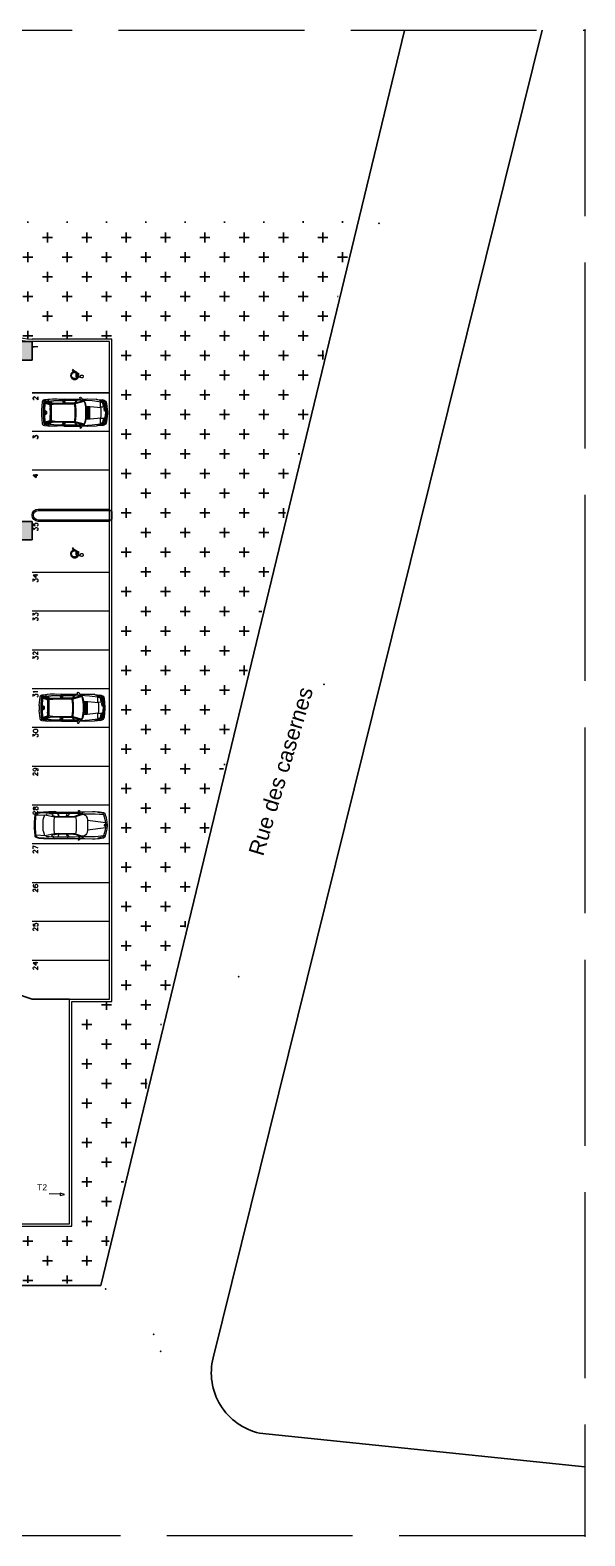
# Model space of a CAD drawing. Header units: millimetres. Extents: x 2259 to 2364, y 714 to 811.
# Drawn here: x 2328.4 to 2364.2, y 713.8 to 810.9 of the extents above; entities that cross this region are included whole.
import ezdxf

# ---------------------------------------------------------------- set-up
doc = ezdxf.new("R2010")
doc.units = ezdxf.units.MM
doc.linetypes.add('ACAD_ISO02W100', pattern=[15, 12, -3])
for name, color, linetype in [('bordures P1', 7, 'Continuous'), ('bordures T2', 7, 'Continuous'), ('marquage', 230, 'Continuous'), ('nomenclature', 250, 'Continuous'), ("pente et fil d'eau", 7, 'Continuous'), ('Route existante', 9, 'Continuous'), ('véhicules', 9, 'Continuous')]:
    doc.layers.add(name, color=color, linetype=linetype)
doc.styles.get("Standard").update_dxf_attribs({"font": 'arial.ttf'})

msp = doc.modelspace()

# ---------------------------------------------------------------- hatches: boundary and pattern name
at = {"layer": 'marquage', "true_color": 0xf8991e}
h = msp.add_hatch(dxfattribs=at)
h.set_pattern_fill('SWAMP', color=30, scale=0.0052, angle=45)
h.paths.add_polyline_path([(2323.702, 789.64), (2328.508, 789.64), (2328.508, 790.844), (2322.498, 790.844), (2322.498, 787.538), (2322.388, 787.538), (2322.388, 784.529), (2322.498, 784.529), (2322.498, 778.037), (2328.508, 778.037), (2328.508, 779.24), (2323.702, 779.24)])
h.paths.add_polyline_path([(2323.49, 786.106), (2323.49, 785.801), (2322.931, 785.953)], flags=16)
h.paths.add_polyline_path([(2325.338, 790.174), (2325.355, 790.216), (2325.38, 790.242), (2325.414, 790.259), (2325.456, 790.259), (2325.482, 790.242), (2325.499, 790.225), (2325.507, 790.199), (2325.507, 790.174)], flags=16)
h.paths.add_polyline_path([(2326.041, 790.327), (2326.024, 790.343), (2326.041, 790.352), (2326.05, 790.343)], flags=16)
h.paths.add_polyline_path([(2326.414, 790.174), (2326.423, 790.216), (2326.457, 790.242), (2326.482, 790.259), (2326.524, 790.259), (2326.558, 790.242), (2326.567, 790.225), (2326.584, 790.199), (2326.584, 790.174)], flags=16)
h.paths.add_polyline_path([(2327.101, 790.174), (2327.109, 790.216), (2327.143, 790.242), (2327.169, 790.259), (2327.211, 790.259), (2327.245, 790.242), (2327.253, 790.225), (2327.27, 790.199), (2327.27, 790.174)], flags=16)
h.paths.add_polyline_path([(2325.414, 778.706), (2325.456, 778.706), (2325.482, 778.698), (2325.499, 778.681), (2325.507, 778.655), (2325.507, 778.622), (2325.338, 778.622), (2325.355, 778.664), (2325.38, 778.698)], flags=16)
h.paths.add_polyline_path([(2326.041, 778.808), (2326.05, 778.791), (2326.041, 778.783), (2326.024, 778.791)], flags=16)
h.paths.add_polyline_path([(2326.457, 778.698), (2326.482, 778.706), (2326.524, 778.706), (2326.558, 778.698), (2326.567, 778.681), (2326.584, 778.655), (2326.584, 778.622), (2326.414, 778.622), (2326.423, 778.664)], flags=16)
h.paths.add_polyline_path([(2327.143, 778.698), (2327.169, 778.706), (2327.211, 778.706), (2327.245, 778.698), (2327.253, 778.681), (2327.27, 778.655), (2327.27, 778.622), (2327.101, 778.622), (2327.109, 778.664)], flags=16)
at = {"layer": "pente et fil d'eau", "transparency": 33554687}
h = msp.add_hatch(dxfattribs=at)
h.set_pattern_fill('CROSS', color=3, scale=0.2)
h.paths.add_polyline_path([(2305.419, 801.642), (2268.839, 801.677), (2268.906, 758.432), (2270.796, 758.432), (2271.313, 730.056), (2288.579, 730.056), (2307.101, 730.045), (2307.101, 731.526, 0.421134), (2301.112, 737.363), (2301.112, 732.364), (2280.792, 732.364), (2280.792, 739.441), (2275.782, 739.441), (2275.782, 762.269), (2280.792, 762.269), (2280.792, 767.97), (2278.648, 767.97), (2278.648, 770.129), (2276.747, 770.129), (2276.747, 779.334), (2282.849, 779.334), (2282.849, 794.353), (2314.432, 794.353), (2314.432, 796.503), (2325.649, 796.503), (2325.649, 794.353), (2325.649, 793.853, 0.414204), (2328.517, 790.994), (2333.658, 790.994), (2333.658, 779.879), (2333.658, 779.39), (2333.658, 748.256), (2331.073, 748.256), (2331.073, 733.745), (2316.345, 733.745, 0.413374), (2313.503, 730.895), (2313.503, 730.039), (2318.286, 730.037), (2318.286, 730.206, -0.41238), (2317.926, 730.568, -0.239098), (2318.074, 730.86), (2318.074, 730.861), (2317.845, 731.039), (2317.906, 731.087), (2317.766, 731.28, -0.267419), (2317.418, 731.184), (2317.388, 731.135), (2317.381, 730.846), (2317.306, 730.866), (2317.235, 730.643), (2317.468, 730.618), (2317.473, 730.69), (2317.748, 730.589), (2317.462, 730.54), (2317.468, 730.618), (2317.235, 730.643), (2317.306, 730.866), (2317.235, 730.886), (2317.418, 731.184, -0.341744), (2317.146, 731.534, -1), (2317.871, 731.534, -0.197294), (2317.766, 731.28), (2317.906, 731.087), (2317.964, 731.132), (2318.074, 730.86, -0.446431), (2318.602, 730.749), (2318.608, 730.751), (2318.811, 730.954), (2318.849, 730.888), (2319.778, 731.412), (2319.117, 731.412), (2319.117, 733.421), (2320.422, 733.421), (2320.422, 731.412), (2319.778, 731.412), (2318.849, 730.888), (2318.888, 730.818), (2318.602, 730.749, -0.131576), (2318.65, 730.568, -0.414351), (2318.288, 730.206), (2332.805, 730.03), (2349.443, 798.607), (2305.327, 798.573)])
h.paths.add_polyline_path([(2326.612, 792.716), (2326.827, 792.907), (2326.895, 792.78)], flags=16)
h.paths.add_polyline_path([(2279.756, 762.642), (2279.723, 762.355), (2279.614, 762.621)], flags=16)
h.paths.add_polyline_path([(2278.504, 763.031), (2279.512, 763.031), (2279.512, 763.855), (2278.504, 763.855)], flags=24)
h.paths.add_polyline_path([(2327.362, 792.972), (2328.369, 792.972), (2328.369, 793.796), (2327.362, 793.796)], flags=24)
h.paths.add_polyline_path([(2314.912, 730.285), (2317.224, 730.285), (2317.224, 731.11), (2314.912, 731.11)], flags=24)
h.paths.add_polyline_path([(2320.841, 731.62), (2324.333, 731.62), (2324.333, 733.111), (2320.841, 733.111)], flags=24)
at = {"layer": "pente et fil d'eau", "true_color": 0x939598, "transparency": 33554687}
h = msp.add_hatch(dxfattribs=at)
h.set_pattern_fill('AR-CONC', color=252, scale=0.2)
h.paths.add_polyline_path([(2333.508, 779.949), (2328.898, 779.949, 0.975995), (2328.89, 779.32), (2333.508, 779.32)])

# ---------------------------------------------------------------- linework, layer by layer
at = {"linetype": 'ACAD_ISO02W100', "lineweight": 5}
msp.add_lwpolyline([(2259.088, 810.944), (2364.208, 810.944), (2364.208, 713.76), (2259.088, 713.76)], close=True, dxfattribs=at)
for p in [(2364.208, 810.944, 289.68), (2350.908, 798.478, 289.5), (2347.359, 768.728, 289.48), (2341.849, 749.854), (2333.251, 729.701), (2336.352, 726.767), (2336.809, 725.671, 288.77), (2364.208, 713.76, 288.45)]:
    msp.add_point(p)
at = {"layer": 'bordures P1', "lineweight": 5}
msp.add_lwpolyline([(2333.658, 779.32), (2328.89, 779.32, -0.975995), (2328.898, 779.949), (2333.658, 779.949)], format="xyb", dxfattribs=at)
at = {"layer": 'bordures T2', "lineweight": 5}
for points in [[(2314.432, 794.353), (2314.432, 796.503), (2325.649, 796.503), (2325.649, 794.353), (2325.649, 793.853, 0.413293), (2328.508, 790.994, 0.413293)], [(2314.582, 794.353), (2314.582, 796.353), (2325.499, 796.353), (2325.499, 794.353), (2325.499, 793.852, 0.413305), (2328.508, 790.844)], [(2330.923, 748.406), (2333.508, 748.406), (2333.508, 779.24), (2328.889, 779.24, -0.978541), (2328.898, 780.029), (2333.508, 780.029), (2333.508, 790.844), (2328.508, 790.844)], [(2313.353, 730.107), (2313.353, 730.098), (2313.353, 730.039), (2313.353, 730.047), (2313.353, 730.895, -0.415118), (2316.362, 733.895), (2330.923, 733.895), (2330.923, 748.406)], [(2313.503, 730.047), (2313.503, 730.895, -0.41514), (2316.362, 733.745), (2331.073, 733.745), (2331.073, 748.256)]]:
    msp.add_lwpolyline(points, format="xyb", dxfattribs=at)
for points in [[(2333.658, 779.879), (2333.658, 790.994), (2328.508, 790.994)], [(2331.073, 748.256), (2333.658, 748.256), (2333.658, 779.39)]]:
    msp.add_lwpolyline(points, dxfattribs=at)
at = {"layer": 'marquage'}
for p, q in [((2328.508, 790.844), (2322.498, 790.844)), ((2328.508, 789.64), (2328.508, 790.844)), ((2323.702, 789.64), (2328.508, 789.64)), ((2328.508, 779.24), (2323.702, 779.24)), ((2328.508, 778.037), (2328.508, 779.24)), ((2322.498, 778.037), (2328.508, 778.037)), ((2330.923, 748.406), (2328.508, 748.406))]:
    msp.add_line(p, q, dxfattribs=at)
at = {"layer": 'marquage', "lineweight": 5}
for points in [[(2328.635, 790.454), (2328.618, 790.479), (2328.576, 790.522), (2328.872, 790.522)], [(2331.186, 788.987), (2331.398, 788.86), (2331.398, 788.623), (2331.44, 788.614), (2331.44, 788.801), (2331.491, 788.801), (2331.491, 788.598), (2331.627, 788.572), (2331.618, 788.589), (2331.627, 788.606), (2331.627, 788.623), (2331.635, 788.64), (2331.652, 788.648), (2331.661, 788.665), (2331.678, 788.674), (2331.695, 788.674), (2331.711, 788.682), (2331.737, 788.674), (2331.754, 788.674), (2331.771, 788.665), (2331.779, 788.657), (2331.796, 788.64), (2331.805, 788.623), (2331.805, 788.606), (2331.813, 788.589), (2331.805, 788.572), (2331.805, 788.555), (2331.796, 788.538), (2331.788, 788.521), (2331.771, 788.513), (2331.754, 788.504), (2331.737, 788.496), (2331.703, 788.496), (2331.347, 788.572), (2331.347, 788.809), (2331.11, 788.962), (2331.169, 789.072)], [(2333.508, 787.538), (2328.508, 787.538), (2333.508, 787.538)], [(2333.508, 785.038), (2328.508, 785.038)], [(2333.508, 782.537), (2328.508, 782.537)], [(2328.77, 782.283), (2328.77, 782.071), (2328.576, 782.215), (2328.872, 782.215), (2328.576, 782.215), (2328.77, 782.071), (2328.77, 782.292)], [(2328.576, 779.105), (2328.576, 778.961), (2328.703, 778.944), (2328.686, 778.961), (2328.677, 779.003), (2328.677, 779.045), (2328.686, 779.088), (2328.72, 779.113), (2328.762, 779.13), (2328.787, 779.13), (2328.83, 779.113), (2328.864, 779.088), (2328.872, 779.045), (2328.872, 779.003), (2328.864, 778.961), (2328.847, 778.944), (2328.813, 778.927)], [(2328.576, 778.672), (2328.576, 778.825), (2328.686, 778.74), (2328.686, 778.783), (2328.703, 778.817), (2328.72, 778.825), (2328.762, 778.842), (2328.787, 778.842), (2328.83, 778.825), (2328.864, 778.8), (2328.872, 778.757), (2328.872, 778.715), (2328.864, 778.672), (2328.847, 778.655), (2328.813, 778.647)], [(2331.186, 777.469), (2331.398, 777.342), (2331.398, 777.113), (2331.44, 777.104), (2331.44, 777.291), (2331.491, 777.291), (2331.491, 777.088), (2331.627, 777.054), (2331.618, 777.071), (2331.627, 777.088), (2331.627, 777.113), (2331.635, 777.121), (2331.652, 777.138), (2331.661, 777.147), (2331.678, 777.155), (2331.695, 777.164), (2331.737, 777.164), (2331.754, 777.155), (2331.762, 777.147), (2331.779, 777.138), (2331.796, 777.13), (2331.805, 777.113), (2331.805, 777.096), (2331.813, 777.071), (2331.805, 777.054), (2331.805, 777.037), (2331.796, 777.02), (2331.788, 777.011), (2331.771, 776.994), (2331.754, 776.986), (2331.737, 776.977), (2331.703, 776.977), (2331.347, 777.062), (2331.347, 777.299), (2331.11, 777.444), (2331.169, 777.562)], [(2333.508, 775.935), (2328.508, 775.935)], [(2328.872, 775.757), (2328.576, 775.757), (2328.77, 775.621), (2328.77, 775.833)], [(2328.576, 775.358), (2328.576, 775.519), (2328.686, 775.435), (2328.686, 775.477), (2328.703, 775.503), (2328.72, 775.519), (2328.762, 775.528), (2328.787, 775.528), (2328.83, 775.519), (2328.864, 775.486), (2328.872, 775.443), (2328.872, 775.401), (2328.864, 775.358), (2328.847, 775.341), (2328.813, 775.333)], [(2333.508, 773.434), (2328.508, 773.434)], [(2328.576, 773.155), (2328.576, 773.307), (2328.686, 773.223), (2328.686, 773.265), (2328.703, 773.29), (2328.72, 773.307), (2328.762, 773.324), (2328.787, 773.324), (2328.83, 773.307), (2328.864, 773.282), (2328.872, 773.24), (2328.872, 773.197), (2328.864, 773.155), (2328.847, 773.138), (2328.813, 773.121)], [(2328.576, 772.867), (2328.576, 773.019), (2328.686, 772.934), (2328.686, 772.977), (2328.703, 773.011), (2328.72, 773.019), (2328.762, 773.036), (2328.787, 773.036), (2328.83, 773.019), (2328.864, 772.994), (2328.872, 772.951), (2328.872, 772.909), (2328.864, 772.867), (2328.847, 772.85), (2328.813, 772.833)], [(2333.508, 770.934), (2328.508, 770.934)], [(2328.643, 770.637), (2328.635, 770.637), (2328.601, 770.646), (2328.584, 770.663), (2328.576, 770.688), (2328.576, 770.748), (2328.584, 770.773), (2328.601, 770.79), (2328.635, 770.807), (2328.66, 770.807), (2328.686, 770.79), (2328.728, 770.765), (2328.872, 770.62), (2328.872, 770.824)], [(2328.576, 770.366), (2328.576, 770.519), (2328.686, 770.434), (2328.686, 770.476), (2328.703, 770.502), (2328.72, 770.519), (2328.762, 770.536), (2328.787, 770.536), (2328.83, 770.519), (2328.864, 770.493), (2328.872, 770.451), (2328.872, 770.409), (2328.864, 770.366), (2328.847, 770.349), (2328.813, 770.332)], [(2333.508, 768.434), (2328.508, 768.434)], [(2328.635, 768.179), (2328.618, 768.213), (2328.576, 768.256), (2328.872, 768.256)], [(2328.576, 767.925), (2328.576, 768.078), (2328.686, 767.993), (2328.686, 768.035), (2328.703, 768.069), (2328.72, 768.078), (2328.762, 768.095), (2328.787, 768.095), (2328.83, 768.078), (2328.864, 768.052), (2328.872, 768.01), (2328.872, 767.968), (2328.864, 767.925), (2328.847, 767.908), (2328.813, 767.891)], [(2333.508, 765.925), (2328.508, 765.925)], [(2328.576, 765.357), (2328.576, 765.51), (2328.686, 765.425), (2328.686, 765.467), (2328.703, 765.501), (2328.72, 765.51), (2328.762, 765.527), (2328.787, 765.527), (2328.83, 765.51), (2328.864, 765.484), (2328.872, 765.442), (2328.872, 765.4), (2328.864, 765.357), (2328.847, 765.34), (2328.813, 765.323)], [(2333.508, 763.425), (2328.508, 763.425)], [(2328.677, 763.306), (2328.72, 763.289), (2328.745, 763.264), (2328.762, 763.221), (2328.762, 763.204), (2328.745, 763.162), (2328.72, 763.136), (2328.677, 763.12), (2328.66, 763.12), (2328.618, 763.136), (2328.584, 763.162), (2328.576, 763.204), (2328.576, 763.221), (2328.584, 763.264), (2328.618, 763.289), (2328.677, 763.306), (2328.745, 763.306), (2328.813, 763.289), (2328.864, 763.264), (2328.872, 763.221), (2328.872, 763.187), (2328.864, 763.145), (2328.83, 763.136)], [(2328.643, 762.848), (2328.635, 762.848), (2328.601, 762.865), (2328.584, 762.874), (2328.576, 762.908), (2328.576, 762.958), (2328.584, 762.992), (2328.601, 763.001), (2328.635, 763.018), (2328.66, 763.018), (2328.686, 763.001), (2328.728, 762.975), (2328.872, 762.831), (2328.872, 763.035)], [(2333.508, 760.924), (2328.508, 760.924)], [(2328.643, 760.339), (2328.635, 760.339), (2328.601, 760.348), (2328.584, 760.365), (2328.576, 760.399), (2328.576, 760.45), (2328.584, 760.484), (2328.601, 760.492), (2328.635, 760.509), (2328.66, 760.509), (2328.686, 760.492), (2328.728, 760.467), (2328.872, 760.322), (2328.872, 760.526)], [(2333.508, 758.416), (2328.508, 758.416)], [(2328.576, 758.102), (2328.576, 758.305), (2328.872, 758.161)], [(2328.643, 757.831), (2328.635, 757.831), (2328.601, 757.848), (2328.584, 757.865), (2328.576, 757.89), (2328.576, 757.949), (2328.584, 757.975), (2328.601, 757.992), (2328.635, 758.009), (2328.66, 758.009), (2328.686, 757.992), (2328.728, 757.966), (2328.872, 757.822), (2328.872, 758.017)], [(2333.508, 755.915), (2328.508, 755.915)], [(2328.618, 755.78), (2328.584, 755.771), (2328.576, 755.72), (2328.576, 755.695), (2328.584, 755.652), (2328.635, 755.627), (2328.703, 755.61), (2328.77, 755.61), (2328.83, 755.627), (2328.864, 755.652), (2328.872, 755.695), (2328.872, 755.712), (2328.864, 755.754), (2328.83, 755.78), (2328.787, 755.796), (2328.77, 755.796), (2328.728, 755.78), (2328.703, 755.754), (2328.686, 755.712), (2328.686, 755.695), (2328.703, 755.652), (2328.728, 755.627), (2328.77, 755.61)], [(2328.643, 755.339), (2328.635, 755.339), (2328.601, 755.356), (2328.584, 755.364), (2328.576, 755.398), (2328.576, 755.449), (2328.584, 755.483), (2328.601, 755.491), (2328.635, 755.508), (2328.66, 755.508), (2328.686, 755.491), (2328.728, 755.466), (2328.872, 755.322), (2328.872, 755.525)], [(2333.508, 753.415), (2328.508, 753.415)], [(2328.576, 753.271), (2328.576, 753.127), (2328.703, 753.11), (2328.686, 753.127), (2328.677, 753.169), (2328.677, 753.211), (2328.686, 753.254), (2328.72, 753.288), (2328.762, 753.296), (2328.787, 753.296), (2328.83, 753.288), (2328.864, 753.254), (2328.872, 753.211), (2328.872, 753.169), (2328.864, 753.127), (2328.847, 753.11), (2328.813, 753.101)], [(2328.643, 752.83), (2328.635, 752.83), (2328.601, 752.838), (2328.584, 752.855), (2328.576, 752.881), (2328.576, 752.94), (2328.584, 752.974), (2328.601, 752.982), (2328.635, 752.999), (2328.66, 752.999), (2328.686, 752.982), (2328.728, 752.957), (2328.872, 752.813), (2328.872, 753.016)], [(2333.508, 750.906), (2328.508, 750.906)], [(2328.872, 750.736), (2328.576, 750.736), (2328.77, 750.592), (2328.77, 750.804)], [(2328.643, 750.321), (2328.635, 750.321), (2328.601, 750.33), (2328.584, 750.347), (2328.576, 750.372), (2328.576, 750.431), (2328.584, 750.465), (2328.601, 750.474), (2328.635, 750.491), (2328.66, 750.491), (2328.686, 750.474), (2328.728, 750.448), (2328.872, 750.304), (2328.872, 750.508)]]:
    msp.add_lwpolyline(points, dxfattribs=at)
for points in [[(2331.161, 788.826), (2331.186, 788.843), (2331.211, 788.843), (2331.237, 788.852), (2331.161, 788.894), (2331.11, 788.869), (2331.084, 788.852), (2331.059, 788.826), (2331.042, 788.809, 0.321289), (2331.033, 788.513), (2331.05, 788.487), (2331.067, 788.462), (2331.093, 788.445), (2331.118, 788.428), (2331.152, 788.411), (2331.178, 788.403), (2331.211, 788.394), (2331.305, 788.394), (2331.33, 788.403), (2331.364, 788.411), (2331.389, 788.428), (2331.415, 788.445), (2331.44, 788.47), (2331.457, 788.487), (2331.474, 788.521), (2331.406, 788.53), (2331.389, 788.513), (2331.372, 788.496), (2331.347, 788.479), (2331.322, 788.47), (2331.305, 788.462), (2331.271, 788.453), (2331.22, 788.453), (2331.195, 788.462), (2331.169, 788.47), (2331.144, 788.479), (2331.127, 788.496, -0.56398)], [(2331.161, 777.316), (2331.186, 777.325), (2331.211, 777.333), (2331.237, 777.342), (2331.161, 777.384), (2331.11, 777.359), (2331.084, 777.342), (2331.059, 777.316), (2331.042, 777.291), (2331.025, 777.265), (2331.008, 777.24), (2331, 777.206), (2330.991, 777.181), (2330.991, 777.113), (2331, 777.088), (2331.008, 777.054), (2331.016, 777.028), (2331.033, 776.994), (2331.05, 776.977, 0.435337), (2331.415, 776.935), (2331.44, 776.952), (2331.457, 776.977), (2331.474, 777.003), (2331.406, 777.02), (2331.389, 776.994), (2331.372, 776.977), (2331.347, 776.969), (2331.322, 776.952), (2331.296, 776.943), (2331.271, 776.943), (2331.245, 776.935), (2331.22, 776.943), (2331.195, 776.943), (2331.169, 776.952), (2331.144, 776.969), (2331.127, 776.986, -0.56398)]]:
    msp.add_lwpolyline(points, format="xyb", close=True, dxfattribs=at)
for points in [[(2328.872, 787.284), (2328.872, 787.089), (2328.728, 787.224), (2328.686, 787.258), (2328.66, 787.275), (2328.635, 787.275), (2328.601, 787.258), (2328.584, 787.241), (2328.576, 787.216), (2328.576, 787.157), (2328.584, 787.131), (2328.601, 787.114), (2328.635, 787.097), (2328.643, 787.097), (2328.635, 787.097), (2328.601, 787.114), (2328.584, 787.131), (2328.576, 787.157), (2328.576, 787.216), (2328.584, 787.241), (2328.601, 787.258), (2328.635, 787.275), (2328.66, 787.275), (2328.686, 787.258), (2328.728, 787.233), (2328.872, 787.089)], [(2328.813, 784.58), (2328.847, 784.597), (2328.864, 784.614), (2328.872, 784.656), (2328.872, 784.699), (2328.864, 784.741), (2328.83, 784.767), (2328.787, 784.783), (2328.762, 784.783), (2328.72, 784.767), (2328.703, 784.758), (2328.686, 784.724), (2328.686, 784.682), (2328.576, 784.767), (2328.576, 784.614), (2328.576, 784.767), (2328.686, 784.682), (2328.686, 784.724), (2328.703, 784.758), (2328.72, 784.767), (2328.762, 784.783), (2328.787, 784.783), (2328.83, 784.767), (2328.864, 784.741), (2328.872, 784.699), (2328.872, 784.656), (2328.864, 784.614), (2328.847, 784.597)], [(2328.576, 765.696), (2328.584, 765.654), (2328.635, 765.628), (2328.703, 765.611), (2328.745, 765.611), (2328.813, 765.628), (2328.864, 765.654), (2328.872, 765.696), (2328.872, 765.73), (2328.864, 765.772), (2328.813, 765.798), (2328.745, 765.815), (2328.703, 765.815), (2328.635, 765.798), (2328.584, 765.772), (2328.576, 765.73)], [(2328.576, 760.678), (2328.584, 760.636), (2328.618, 760.628), (2328.643, 760.628), (2328.677, 760.636), (2328.686, 760.67), (2328.703, 760.721), (2328.72, 760.763), (2328.745, 760.797), (2328.77, 760.806), (2328.813, 760.806), (2328.847, 760.797), (2328.864, 760.78), (2328.872, 760.738), (2328.872, 760.678), (2328.864, 760.636), (2328.847, 760.628), (2328.813, 760.611), (2328.77, 760.611), (2328.745, 760.628), (2328.72, 760.653), (2328.703, 760.695), (2328.686, 760.755), (2328.677, 760.78), (2328.643, 760.797), (2328.618, 760.797), (2328.584, 760.78), (2328.576, 760.738)]]:
    msp.add_lwpolyline(points, close=True, dxfattribs=at)
at = {"layer": 'nomenclature', "lineweight": 5}
msp.add_lwpolyline([(2330.314, 735.804), (2329.612, 735.842)], dxfattribs=at)
msp.add_lwpolyline([(2330.311, 735.736), (2330.594, 735.789), (2330.318, 735.88)], close=True, dxfattribs=at)
at = {"layer": "pente et fil d'eau"}
for p, q in [((2333.508, 780.029), (2333.508, 779.24)), ((2333.658, 779.879), (2333.658, 779.39)), ((2321.998, 750.601), (2328.508, 748.406)), ((2328.508, 748.406), (2330.923, 748.406))]:
    msp.add_line(p, q, dxfattribs=at)
at = {"layer": 'Route existante'}
for p, q in [((2352.546, 810.916), (2332.935, 729.91)), ((2340.197, 725.252), (2361.458, 810.944)), ((2332.935, 729.91), (2259.088, 729.91)), ((2343.195, 720.388), (2364.208, 718.22))]:
    msp.add_line(p, q, dxfattribs=at)
msp.add_arc((2344.079, 724.289), 4, 166.0656, 257.22959, dxfattribs=at)
at = {"layer": 'véhicules', "lineweight": 5}
for points in [[(2331.584, 787.224), (2331.627, 787.25), (2331.669, 787.241), (2331.703, 787.208), (2331.762, 787.063), (2331.678, 786.996)], [(2329.287, 785.614), (2329.338, 785.589), (2329.694, 785.716), (2329.754, 785.75), (2329.754, 786.25), (2329.754, 786.758), (2329.694, 786.792), (2329.338, 786.911), (2329.287, 786.885), (2329.262, 786.25)], [(2329.355, 786.157), (2329.398, 786.182), (2329.398, 786.326), (2329.355, 786.351)], [(2329.618, 786.962), (2329.61, 786.97), (2329.61, 786.979), (2329.618, 786.979), (2329.898, 787.021), (2330.449, 787.038), (2330.525, 786.868), (2329.855, 786.852)], [(2330.61, 786.996), (2330.61, 787.029), (2330.644, 787.055), (2331.364, 787.055), (2331.245, 786.877), (2330.661, 786.868)], [(2331.932, 785.589), (2331.983, 785.724), (2332.017, 785.911), (2332.034, 786.106), (2332.034, 786.402), (2332.017, 786.589), (2331.983, 786.784), (2331.932, 786.919), (2331.89, 786.979), (2331.279, 786.818), (2331.322, 786.436), (2331.322, 786.063), (2331.279, 785.69), (2331.89, 785.529)], [(2332.076, 785.86), (2332.229, 785.877), (2332.237, 786.25), (2332.229, 786.631), (2332.076, 786.64), (2332.093, 786.25)], [(2333.203, 786.538), (2333.212, 786.385), (2333.186, 786.36), (2333.161, 786.555)], [(2329.618, 785.521), (2329.898, 785.487), (2330.449, 785.47), (2330.525, 785.639), (2329.855, 785.648), (2329.618, 785.546), (2329.61, 785.538), (2329.61, 785.529)], [(2330.644, 785.453), (2330.61, 785.47), (2330.61, 785.512), (2330.661, 785.639), (2331.245, 785.623), (2331.364, 785.445)], [(2331.584, 785.284), (2331.627, 785.258), (2331.669, 785.267), (2331.703, 785.292), (2331.762, 785.436), (2331.678, 785.504)], [(2329.135, 766.569), (2329.186, 766.544), (2329.542, 766.671), (2329.601, 766.705), (2329.601, 767.205), (2329.601, 767.713), (2329.542, 767.739), (2329.186, 767.866), (2329.135, 767.84), (2329.101, 767.205)], [(2329.457, 767.917), (2329.457, 767.934), (2329.465, 767.934), (2329.745, 767.968), (2330.288, 767.993), (2330.364, 767.824), (2329.694, 767.807)], [(2330.457, 767.951), (2330.457, 767.985), (2330.491, 768.01), (2331.211, 768.01), (2331.093, 767.832), (2330.508, 767.824)], [(2331.779, 766.535), (2331.83, 766.679), (2331.864, 766.866), (2331.881, 767.061), (2331.881, 767.357), (2331.864, 767.544), (2331.83, 767.739), (2331.779, 767.874), (2331.729, 767.934), (2331.127, 767.773), (2331.161, 767.391), (2331.161, 767.018), (2331.127, 766.645), (2331.729, 766.476)], [(2331.423, 768.179), (2331.466, 768.205), (2331.517, 768.196), (2331.542, 768.163), (2331.601, 768.018), (2331.517, 767.951)], [(2332.957, 767.612), (2332.915, 767.832), (2332.907, 767.849), (2332.89, 767.857), (2332.763, 767.874), (2332.737, 767.866), (2332.729, 767.84), (2332.729, 767.612), (2332.737, 767.595), (2332.763, 767.586), (2332.924, 767.578), (2332.949, 767.586)], [(2329.203, 767.112), (2329.245, 767.137), (2329.245, 767.281), (2329.203, 767.298)], [(2331.923, 766.815), (2332.076, 766.832), (2332.076, 767.205), (2332.076, 767.586), (2331.923, 767.595), (2331.932, 767.205)], [(2332.729, 766.798), (2332.729, 766.569), (2332.737, 766.544), (2332.763, 766.544), (2332.89, 766.552), (2332.907, 766.561), (2332.915, 766.578), (2332.957, 766.798), (2332.949, 766.823), (2332.924, 766.832), (2332.763, 766.832), (2332.737, 766.823)], [(2333.042, 767.493), (2333.059, 767.34), (2333.025, 767.315), (2333.008, 767.51)], [(2329.465, 766.476), (2329.745, 766.442), (2330.288, 766.425), (2330.364, 766.595), (2329.694, 766.603), (2329.457, 766.501), (2329.457, 766.484)], [(2330.491, 766.408), (2330.457, 766.425), (2330.457, 766.459), (2330.508, 766.595), (2331.093, 766.578), (2331.211, 766.4)], [(2331.423, 766.239), (2331.466, 766.213), (2331.517, 766.213), (2331.542, 766.247), (2331.601, 766.391), (2331.517, 766.459)], [(2332.051, 759.161), (2332.025, 759.077), (2331.974, 759), (2331.898, 758.949), (2331.813, 758.916), (2331.644, 758.949), (2331.33, 759.051), (2331.356, 759.17), (2331.372, 759.288), (2331.381, 759.627), (2331.381, 759.763), (2331.372, 759.958), (2331.356, 760.085), (2331.33, 760.195), (2331.644, 760.306), (2331.813, 760.339), (2331.898, 760.306), (2331.974, 760.246), (2332.025, 760.178), (2332.051, 760.094), (2332.076, 759.95), (2332.084, 759.627), (2332.076, 759.305)], [(2333.246, 759.627), (2333.229, 759.653), (2333.195, 759.67), (2333.169, 759.653), (2333.152, 759.627), (2333.169, 759.594), (2333.195, 759.577), (2333.229, 759.594)]]:
    msp.add_lwpolyline(points, close=True, dxfattribs=at)
for points in [[(2329.626, 787.114), (2329.525, 787.097), (2329.296, 787.072), (2329.228, 787.055), (2329.186, 787.004), (2329.16, 786.945), (2329.101, 786.428), (2329.118, 786.411), (2329.118, 786.25), (2329.118, 786.097), (2329.101, 786.08), (2329.16, 785.563), (2329.186, 785.495), (2329.228, 785.453), (2329.296, 785.428), (2329.525, 785.411), (2329.626, 785.385)], [(2330.567, 787.123), (2330.245, 787.114), (2330.118, 787.131), (2329.83, 787.131), (2329.626, 787.114), (2329.559, 787.063), (2329.398, 787.038), (2329.304, 787.021), (2329.279, 786.987), (2329.245, 786.843), (2329.22, 786.453), (2329.22, 786.25), (2329.22, 786.055), (2329.245, 785.665), (2329.279, 785.521)], [(2329.33, 786.979), (2329.279, 786.987)], [(2329.677, 786.606), (2329.669, 786.733), (2329.66, 786.75), (2329.652, 786.758), (2329.372, 786.852), (2329.347, 786.843), (2329.33, 786.818), (2329.313, 786.436), (2329.338, 786.394), (2329.415, 786.36), (2329.432, 786.326), (2329.432, 786.182), (2329.415, 786.148), (2329.338, 786.106), (2329.313, 786.072), (2329.33, 785.682), (2329.347, 785.656), (2329.372, 785.656), (2329.652, 785.741), (2329.66, 785.75), (2329.669, 785.767), (2329.677, 785.902)], [(2329.796, 786.852), (2329.711, 786.826), (2329.33, 786.979), (2329.915, 787.047), (2330.542, 787.072), (2331.093, 787.08), (2331.644, 787.08)], [(2331.89, 786.979), (2331.856, 787.013), (2331.262, 786.852), (2329.855, 786.826), (2329.533, 786.97), (2329.533, 786.996)], [(2329.669, 786.606), (2329.669, 786.546)], [(2329.677, 785.962), (2329.686, 786.25), (2329.677, 786.546)], [(2329.694, 785.716), (2329.703, 785.75), (2329.711, 786.25), (2329.703, 786.758), (2329.694, 786.792)], [(2329.754, 785.75), (2329.864, 785.724), (2329.999, 785.707), (2331.254, 785.69), (2331.296, 786.063), (2331.296, 786.436), (2331.254, 786.809), (2329.999, 786.792), (2329.864, 786.784), (2329.754, 786.758)], [(2330.601, 786.843), (2330.533, 787.029), (2330.559, 787.123), (2331.627, 787.131)], [(2331.652, 787.063), (2331.423, 787.055), (2331.296, 786.902), (2331.288, 786.894), (2331.296, 786.885), (2331.305, 786.885), (2331.762, 787.021), (2331.762, 787.063), (2332.381, 787.029), (2333.085, 786.936)], [(2331.737, 787.123), (2332.017, 787.123), (2332.084, 787.14), (2332.652, 787.123), (2332.703, 787.114), (2333.085, 787.072), (2333.169, 787.055), (2333.246, 787.004), (2333.288, 786.928), (2333.313, 786.843), (2333.364, 786.284), (2333.364, 786.25), (2333.364, 786.207), (2333.313, 785.656), (2333.288, 785.572), (2333.246, 785.504), (2333.169, 785.453), (2333.085, 785.428), (2332.703, 785.394), (2332.652, 785.377), (2332.084, 785.36), (2332.017, 785.377), (2331.737, 785.377)], [(2331.856, 787.013), (2331.873, 787.123)], [(2331.898, 785.538), (2331.949, 785.758), (2331.966, 785.902), (2331.974, 786.072), (2331.974, 786.436), (2331.966, 786.606), (2331.949, 786.75), (2331.898, 786.97)], [(2332.017, 786.673), (2332.957, 786.589)], [(2332.11, 785.86), (2332.118, 786.25), (2332.11, 786.64)], [(2332.144, 785.868), (2332.152, 786.25), (2332.144, 786.64)], [(2332.169, 785.868), (2332.178, 786.25), (2332.169, 786.64)], [(2332.203, 785.877), (2332.203, 786.25), (2332.203, 786.631)], [(2332.847, 787.055), (2333.11, 786.996), (2333.135, 786.962), (2333.169, 786.792), (2333.212, 786.572), (2333.152, 786.606), (2333.085, 786.936), (2332.898, 787.013), (2332.847, 787.055), (2332.754, 787.072), (2332.652, 787.123)], [(2332.915, 786.962), (2332.924, 786.919), (2332.898, 786.911), (2332.89, 786.885), (2332.89, 786.657), (2332.898, 786.64), (2332.915, 786.631), (2333.085, 786.623), (2333.11, 786.631), (2333.11, 786.657), (2333.068, 786.877), (2333.059, 786.894), (2333.042, 786.902), (2332.924, 786.919)], [(2332.949, 785.877), (2332.966, 786.063), (2332.974, 786.25), (2332.966, 786.436), (2332.949, 786.631)], [(2333.034, 785.436), (2333.119, 785.462), (2333.186, 785.512), (2333.237, 785.58), (2333.263, 785.665), (2333.313, 786.25), (2333.263, 786.843), (2333.237, 786.928), (2333.186, 786.996), (2333.119, 787.047), (2333.034, 787.072)], [(2333.212, 786.572), (2333.237, 786.25), (2333.212, 785.936), (2333.152, 785.902), (2333.085, 785.563)], [(2330.567, 785.377), (2330.245, 785.394), (2330.118, 785.377), (2329.83, 785.377), (2329.626, 785.385), (2329.559, 785.436), (2329.398, 785.47), (2329.304, 785.487), (2329.279, 785.521), (2329.33, 785.529)], [(2331.644, 785.419), (2331.093, 785.419), (2330.542, 785.436), (2329.915, 785.462), (2329.33, 785.529), (2329.711, 785.673), (2329.796, 785.656)], [(2329.533, 785.504), (2329.533, 785.529), (2329.855, 785.673), (2331.262, 785.656), (2331.856, 785.495), (2331.89, 785.529)], [(2329.669, 785.902), (2329.669, 785.962)], [(2330.601, 785.665), (2330.533, 785.47), (2330.559, 785.377), (2331.627, 785.377)], [(2331.652, 785.445), (2331.423, 785.453), (2331.296, 785.597), (2331.288, 785.606), (2331.296, 785.614), (2331.305, 785.614), (2331.762, 785.487), (2331.762, 785.436), (2332.381, 785.47), (2333.085, 785.563), (2332.898, 785.495), (2332.847, 785.453), (2332.754, 785.436), (2332.652, 785.377)], [(2331.856, 785.495), (2331.873, 785.377)], [(2332.017, 785.826), (2332.957, 785.919)], [(2333.212, 785.936), (2333.169, 785.707), (2333.135, 785.546), (2333.11, 785.512), (2332.847, 785.453)], [(2332.915, 785.546), (2332.924, 785.589), (2333.042, 785.597), (2333.059, 785.606), (2333.068, 785.623), (2333.11, 785.843), (2333.11, 785.868), (2333.085, 785.877), (2332.915, 785.877), (2332.898, 785.868), (2332.89, 785.843), (2332.89, 785.614), (2332.898, 785.589), (2332.924, 785.589)], [(2329.474, 768.069), (2329.364, 768.052), (2329.135, 768.027), (2329.076, 768.01), (2329.025, 767.959), (2328.999, 767.9), (2328.948, 767.383), (2328.957, 767.357), (2328.957, 767.205), (2328.957, 767.052), (2328.948, 767.035), (2328.999, 766.518), (2329.025, 766.45), (2329.076, 766.408), (2329.135, 766.383), (2329.364, 766.366), (2329.474, 766.34)], [(2330.406, 768.078), (2330.084, 768.069), (2329.957, 768.086), (2329.677, 768.086), (2329.474, 768.069), (2329.398, 768.018), (2329.245, 767.993), (2329.152, 767.976), (2329.118, 767.942), (2329.093, 767.798), (2329.067, 767.408), (2329.067, 767.205), (2329.067, 767.01), (2329.093, 766.62), (2329.118, 766.476)], [(2329.169, 767.934), (2329.118, 767.942)], [(2329.516, 767.561), (2329.516, 767.688), (2329.508, 767.705), (2329.491, 767.713), (2329.211, 767.807), (2329.186, 767.798), (2329.177, 767.773), (2329.16, 767.391), (2329.177, 767.349), (2329.254, 767.315), (2329.279, 767.281), (2329.279, 767.137), (2329.254, 767.103), (2329.177, 767.061), (2329.16, 767.027), (2329.177, 766.637), (2329.186, 766.611), (2329.211, 766.611), (2329.491, 766.696), (2329.508, 766.705), (2329.516, 766.722), (2329.516, 766.857)], [(2329.643, 767.807), (2329.55, 767.781), (2329.169, 767.934), (2329.754, 768.001), (2330.389, 768.027), (2330.94, 768.035), (2331.483, 768.035)], [(2331.729, 767.934), (2331.695, 767.968), (2331.11, 767.807), (2329.694, 767.781), (2329.372, 767.925), (2329.372, 767.951)], [(2329.601, 766.705), (2329.703, 766.671), (2329.838, 766.662), (2331.093, 766.645), (2331.135, 767.018), (2331.135, 767.391), (2331.093, 767.764), (2329.838, 767.747), (2329.703, 767.739), (2329.601, 767.713)], [(2330.449, 767.798), (2330.372, 767.985), (2330.406, 768.078), (2331.466, 768.086)], [(2331.491, 768.018), (2331.262, 768.01), (2331.135, 767.857), (2331.135, 767.849), (2331.144, 767.84), (2331.152, 767.84), (2331.601, 767.976), (2331.601, 768.018), (2332.22, 767.985), (2332.924, 767.891)], [(2331.584, 768.078), (2331.864, 768.078), (2331.923, 768.095), (2332.5, 768.078), (2332.542, 768.069), (2332.932, 768.027), (2333.017, 768.01), (2333.085, 767.959), (2333.135, 767.883), (2333.161, 767.798), (2333.203, 767.239), (2333.212, 767.205), (2333.203, 767.162), (2333.161, 766.611), (2333.135, 766.527), (2333.085, 766.459), (2333.017, 766.408), (2332.932, 766.383), (2332.542, 766.349), (2332.5, 766.332), (2331.923, 766.315), (2331.864, 766.332), (2331.584, 766.332)], [(2331.695, 767.968), (2331.72, 768.078)], [(2331.737, 766.493), (2331.788, 766.713), (2331.805, 766.857), (2331.822, 767.027), (2331.822, 767.391), (2331.805, 767.561), (2331.788, 767.705), (2331.737, 767.925)], [(2332.686, 768.01), (2332.957, 767.951), (2332.983, 767.917), (2333.017, 767.747), (2333.051, 767.527), (2332.991, 767.561), (2332.924, 767.891), (2332.746, 767.968), (2332.686, 768.01), (2332.601, 768.027), (2332.5, 768.078)], [(2332.771, 767.874), (2332.763, 767.917)], [(2332.881, 766.391), (2332.966, 766.417), (2333.034, 766.467), (2333.085, 766.535), (2333.102, 766.62), (2333.161, 767.205), (2333.102, 767.798), (2333.085, 767.883), (2333.034, 767.951), (2332.966, 768.001), (2332.881, 768.027)], [(2329.508, 767.561), (2329.508, 767.501)], [(2329.508, 766.857), (2329.508, 766.917)], [(2329.516, 766.917), (2329.525, 767.205), (2329.516, 767.501)], [(2329.542, 766.671), (2329.542, 766.705), (2329.559, 767.205), (2329.542, 767.713), (2329.542, 767.739)], [(2331.864, 767.629), (2332.796, 767.544)], [(2331.864, 766.781), (2332.796, 766.874)], [(2331.949, 766.815), (2331.966, 767.205), (2331.949, 767.595)], [(2331.983, 766.823), (2331.991, 767.205), (2331.983, 767.595)], [(2332.017, 766.823), (2332.017, 767.205), (2332.017, 767.586)], [(2332.042, 766.832), (2332.051, 767.205), (2332.042, 767.586)], [(2333.051, 766.891), (2333.017, 766.662), (2332.983, 766.501), (2332.957, 766.467), (2332.686, 766.408)], [(2332.796, 766.832), (2332.805, 767.018), (2332.813, 767.205), (2332.805, 767.391), (2332.796, 767.586)], [(2333.051, 767.527), (2333.085, 767.205), (2333.051, 766.891), (2332.991, 766.857), (2332.924, 766.518)], [(2330.406, 766.332), (2330.084, 766.349), (2329.957, 766.332), (2329.677, 766.332), (2329.474, 766.34), (2329.398, 766.391), (2329.245, 766.425), (2329.152, 766.442), (2329.118, 766.476), (2329.169, 766.476)], [(2331.483, 766.374), (2330.94, 766.374), (2330.389, 766.391), (2329.754, 766.417), (2329.169, 766.476), (2329.55, 766.628), (2329.643, 766.603)], [(2329.372, 766.459), (2329.372, 766.484), (2329.694, 766.628), (2331.11, 766.611), (2331.695, 766.45), (2331.729, 766.476)], [(2330.449, 766.62), (2330.372, 766.425), (2330.406, 766.332), (2331.466, 766.332)], [(2331.491, 766.4), (2331.262, 766.408), (2331.135, 766.552), (2331.135, 766.561), (2331.144, 766.569), (2331.152, 766.569), (2331.601, 766.442), (2331.601, 766.391), (2332.22, 766.425), (2332.924, 766.518), (2332.746, 766.45), (2332.686, 766.408), (2332.601, 766.391), (2332.5, 766.332)], [(2331.695, 766.45), (2331.72, 766.332)], [(2332.771, 766.544), (2332.763, 766.501)], [(2330.067, 760.484), (2329.932, 760.509), (2329.245, 760.475), (2328.931, 760.45), (2328.804, 760.424), (2328.745, 760.399), (2328.711, 760.356), (2328.686, 760.297), (2328.66, 760.06), (2328.643, 759.814), (2328.643, 759.441), (2328.66, 759.195), (2328.686, 758.958), (2328.703, 758.899), (2328.745, 758.856), (2328.804, 758.831), (2328.931, 758.797), (2329.245, 758.771), (2329.932, 758.746), (2330.067, 758.763)], [(2328.796, 758.899), (2328.754, 758.949), (2328.72, 759.627), (2328.754, 760.297), (2328.796, 760.356), (2328.847, 760.382), (2328.94, 760.416), (2329.025, 760.424), (2329.465, 760.45), (2329.889, 760.475), (2329.889, 760.365), (2329.813, 760.339), (2329.788, 760.314), (2329.796, 760.272), (2329.847, 760.246), (2329.974, 760.212), (2330.203, 760.187), (2331.186, 760.195), (2331.254, 760.204), (2331.678, 760.356), (2331.762, 760.424), (2331.796, 760.484)], [(2328.779, 760.272), (2329.321, 760.306), (2329.94, 760.178), (2329.906, 759.966), (2329.898, 759.797), (2329.898, 759.45), (2329.906, 759.28), (2329.94, 759.077), (2329.321, 758.949), (2328.779, 758.975)], [(2329.321, 758.949), (2329.254, 759.17), (2329.228, 759.288), (2329.211, 759.458), (2329.211, 759.797), (2329.228, 759.958), (2329.245, 760.068), (2329.321, 760.306)], [(2333.144, 760.289), (2332.585, 760.348), (2331.822, 760.348), (2331.678, 760.356), (2331.245, 760.373), (2330.321, 760.373), (2329.889, 760.365), (2329.626, 760.356), (2329.449, 760.339), (2329.389, 760.314)], [(2329.889, 760.475), (2331.508, 760.475)], [(2329.94, 760.178), (2330.194, 760.161), (2331.254, 760.17), (2331.33, 760.195)], [(2330.203, 760.187), (2330.177, 760.373)], [(2330.194, 760.373), (2330.228, 760.187)], [(2330.703, 760.195), (2330.737, 760.289), (2330.779, 760.382)], [(2330.915, 760.382), (2330.805, 760.263), (2330.754, 760.195)], [(2330.805, 760.484), (2330.839, 760.373)], [(2331.491, 760.289), (2331.525, 760.365), (2331.491, 760.577), (2331.55, 760.568), (2331.567, 760.551), (2331.61, 760.356)], [(2331.584, 758.771), (2331.906, 758.771), (2332.398, 758.746), (2332.576, 758.755), (2332.729, 758.771), (2332.856, 758.78), (2333.144, 758.822), (2333.186, 758.848), (2333.22, 758.89), (2333.296, 759.119), (2333.347, 759.365), (2333.373, 759.611), (2333.356, 759.856), (2333.313, 760.094), (2333.229, 760.331), (2333.22, 760.356), (2333.186, 760.407), (2333.144, 760.424), (2332.983, 760.45), (2332.856, 760.467), (2332.576, 760.492), (2332.398, 760.501), (2331.906, 760.475), (2331.584, 760.475)], [(2333.144, 758.958), (2333.254, 759.331), (2333.28, 759.627), (2333.254, 759.916), (2333.144, 760.289), (2333.119, 760.339), (2333.085, 760.373), (2333.017, 760.399), (2332.864, 760.433), (2332.771, 760.45), (2332.729, 760.484)], [(2328.787, 758.907), (2328.847, 758.865), (2328.94, 758.839), (2329.279, 758.805), (2329.889, 758.771), (2329.889, 758.882), (2329.813, 758.907), (2329.788, 758.932), (2329.796, 758.975), (2329.847, 759.009), (2329.974, 759.034), (2330.203, 759.068), (2331.186, 759.051), (2331.254, 759.043), (2331.678, 758.899), (2331.762, 758.831), (2331.796, 758.771)], [(2331.33, 759.051), (2331.254, 759.077), (2330.194, 759.085), (2329.94, 759.077)], [(2330.203, 759.068), (2330.177, 758.873)], [(2330.194, 758.873), (2330.228, 759.06)], [(2330.703, 759.06), (2330.737, 758.958), (2330.779, 758.873)], [(2330.915, 758.873), (2330.805, 758.983), (2330.754, 759.06)], [(2332.076, 759.95), (2333.271, 759.797)], [(2333.271, 759.458), (2332.076, 759.305)], [(2333.373, 759.627), (2333.373, 759.636)], [(2329.389, 758.941), (2329.449, 758.907), (2329.626, 758.89), (2329.889, 758.882), (2330.321, 758.873), (2331.245, 758.873), (2331.822, 758.907), (2332.585, 758.899), (2333.144, 758.958), (2333.119, 758.907), (2333.085, 758.873), (2333.017, 758.856), (2332.856, 758.814), (2332.771, 758.797), (2332.729, 758.771)], [(2329.889, 758.771), (2331.508, 758.771)], [(2330.805, 758.771), (2330.839, 758.873)], [(2331.491, 758.966), (2331.525, 758.89), (2331.491, 758.67), (2331.55, 758.687), (2331.567, 758.704), (2331.61, 758.89)]]:
    msp.add_lwpolyline(points, dxfattribs=at)
at = {"layer": 'véhicules', "lineweight": 25}
for points in [[(2328.66, 760.06), (2328.66, 760.068)], [(2328.694, 760.322), (2328.694, 760.331)], [(2328.703, 760.348), (2328.703, 760.356)], [(2328.72, 760.373), (2328.72, 760.382)], [(2328.736, 760.39), (2328.736, 760.399)], [(2328.754, 760.407), (2328.754, 760.416)], [(2328.779, 760.416), (2328.779, 760.424)], [(2328.804, 760.424), (2328.804, 760.433)], [(2328.931, 760.45), (2328.931, 760.458)], [(2329.245, 760.475), (2329.245, 760.484)], [(2329.932, 760.509), (2329.932, 760.517)], [(2330.084, 760.475), (2330.084, 760.484)], [(2331.491, 760.577), (2331.491, 760.585)], [(2331.508, 760.475), (2331.508, 760.484)], [(2331.55, 760.568), (2331.55, 760.577)], [(2331.559, 760.56), (2331.559, 760.568)], [(2331.567, 760.551), (2331.567, 760.56), (2331.567, 760.568)], [(2331.584, 760.475), (2331.584, 760.484)], [(2331.906, 760.475), (2331.906, 760.484)], [(2332.398, 760.501), (2332.398, 760.509)], [(2332.576, 760.492), (2332.576, 760.501)], [(2332.856, 760.467), (2332.856, 760.475)], [(2332.983, 760.45), (2332.983, 760.458)], [(2333.144, 760.424), (2333.144, 760.433)], [(2333.161, 760.424), (2333.161, 760.433)], [(2333.178, 760.416), (2333.178, 760.424)], [(2333.186, 760.407), (2333.186, 760.416)], [(2333.203, 760.39), (2333.203, 760.399)], [(2333.212, 760.373), (2333.212, 760.382)], [(2333.22, 760.356), (2333.22, 760.365)], [(2333.229, 760.331), (2333.229, 760.339)], [(2333.322, 760.051), (2333.322, 760.06)], [(2328.643, 759.814), (2328.643, 759.822)], [(2328.643, 759.627), (2328.643, 759.636)], [(2328.643, 759.441), (2328.643, 759.45)], [(2328.66, 759.195), (2328.66, 759.204)], [(2333.313, 759.17), (2333.313, 759.178)], [(2333.364, 759.755), (2333.364, 759.763)], [(2333.364, 759.458), (2333.364, 759.466)], [(2328.686, 758.958), (2328.686, 758.966)], [(2328.694, 758.932), (2328.694, 758.941)], [(2328.703, 758.907), (2328.703, 758.916)], [(2328.711, 758.882), (2328.711, 758.89)], [(2328.728, 758.865), (2328.728, 758.873)], [(2328.754, 758.848), (2328.754, 758.856)], [(2328.779, 758.839), (2328.779, 758.848)], [(2328.804, 758.831), (2328.804, 758.839)], [(2328.931, 758.797), (2328.931, 758.805)], [(2329.245, 758.771), (2329.245, 758.78)], [(2329.932, 758.746), (2329.932, 758.755)], [(2330.084, 758.771), (2330.084, 758.78)], [(2331.491, 758.67), (2331.491, 758.678)], [(2331.508, 758.771), (2331.508, 758.78)], [(2331.55, 758.687), (2331.55, 758.695)], [(2331.559, 758.687), (2331.559, 758.695)], [(2331.567, 758.695), (2331.567, 758.704), (2331.567, 758.712)], [(2331.584, 758.771), (2331.584, 758.78)], [(2331.906, 758.771), (2331.906, 758.78)], [(2332.398, 758.746), (2332.398, 758.755)], [(2332.576, 758.755), (2332.576, 758.763)], [(2332.729, 758.771), (2332.729, 758.78)], [(2332.856, 758.78), (2332.856, 758.788)], [(2333.144, 758.822), (2333.144, 758.831)], [(2333.161, 758.831), (2333.161, 758.839)], [(2333.178, 758.839), (2333.178, 758.848)], [(2333.186, 758.848), (2333.186, 758.856)], [(2333.203, 758.856), (2333.203, 758.865)], [(2333.212, 758.873), (2333.212, 758.882)], [(2333.22, 758.89), (2333.22, 758.899)]]:
    msp.add_lwpolyline(points, dxfattribs=at)
msp.add_lwpolyline([(2328.686, 760.306), (2328.686, 760.297)], close=True, dxfattribs=at)

# ---------------------------------------------------------------- texts
at = {"layer": 'nomenclature', "insert": (2342.461, 757.868), "char_height": 1, "attachment_point": 1, "rotation": 73.23268}
msp.add_mtext_dynamic_manual_height_columns('Rue des casernes', width=13.21548, gutter_width=12.5, heights=[0], dxfattribs=at)
at = {"layer": 'nomenclature', "insert": (2328.667, 736.456), "char_height": 0.4, "attachment_point": 1}
msp.add_mtext_dynamic_manual_height_columns(' T2', width=1.09177, gutter_width=12.5, heights=[0], dxfattribs=at)

doc.saveas('drawing.dxf')
